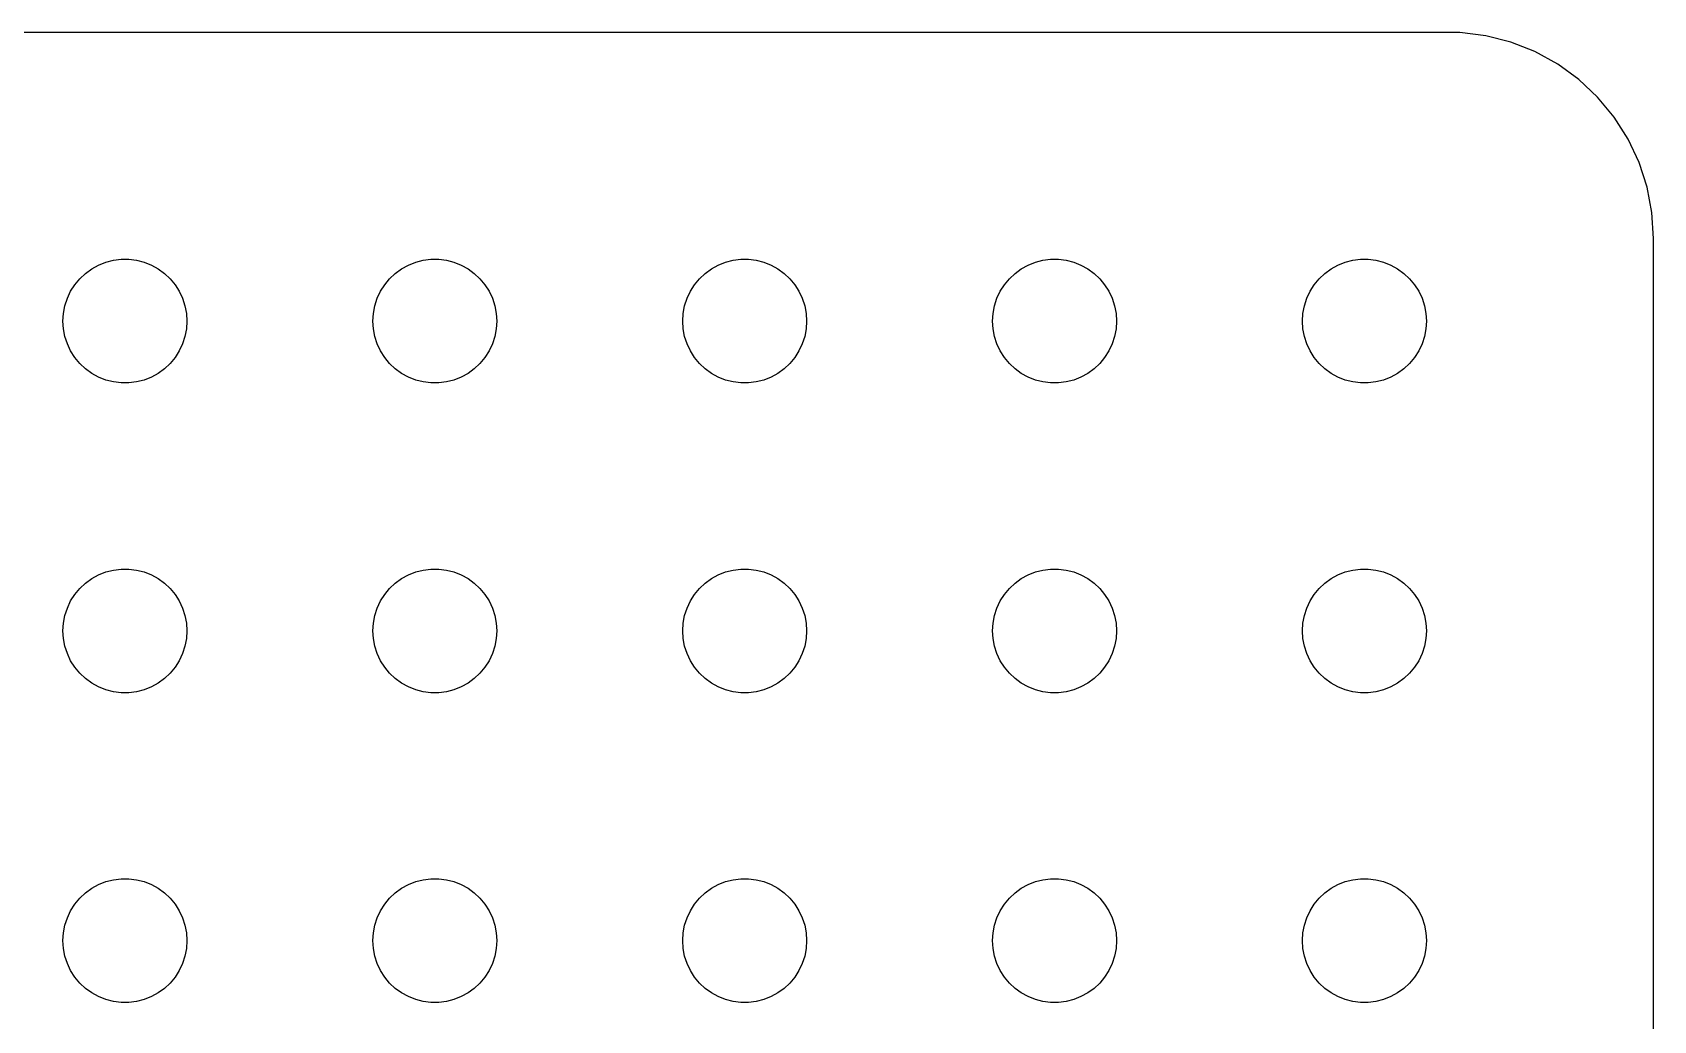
# Model space of a CAD drawing. Header units: metres. Extents: x -37 to 37, y 140 to 346.
# Drawn here: x -2.24 to 37, y 214.06 to 237.99 of the extents above; entities that cross this region are included whole.
import ezdxf

# ---------------------------------------------------------------- set-up
doc = ezdxf.new("R2010")
doc.units = ezdxf.units.M

msp = doc.modelspace()

# ---------------------------------------------------------------- linework, layer by layer
for p, q in [((32.3139, 237.99), (-32.3139, 237.99)), ((32.9369, 237.911), (32.3139, 237.99)), ((33.5451, 237.755), (32.9369, 237.911)), ((34.1289, 237.524), (33.5451, 237.755)), ((34.6791, 237.222), (34.1289, 237.524)), ((35.1871, 236.853), (34.6791, 237.222)), ((35.6448, 236.423), (35.1871, 236.853)), ((36.0451, 235.939), (35.6448, 236.423)), ((36.3815, 235.409), (36.0451, 235.939)), ((36.6489, 234.841), (36.3815, 235.409)), ((36.8429, 234.243), (36.6489, 234.841)), ((36.9606, 233.627), (36.8429, 234.243)), ((37, 233), (36.9606, 233.627)), ((37, 199), (37, 233)), ((-0.803726, 232.266), (-0.638657, 232.357)), ((-0.638657, 232.357), (-0.463516, 232.427)), ((-0.463516, 232.427), (-0.281067, 232.473)), ((-0.281067, 232.473), (-0.094177, 232.497)), ((-0.094177, 232.497), (0.094177, 232.497)), ((0.094177, 232.497), (0.281067, 232.473)), ((0.281067, 232.473), (0.463516, 232.427)), ((0.463516, 232.427), (0.638657, 232.357)), ((0.638657, 232.357), (0.803726, 232.266)), ((6.69626, 232.266), (6.86133, 232.357)), ((6.86133, 232.357), (7.03647, 232.427)), ((7.03647, 232.427), (7.21892, 232.473)), ((7.21892, 232.473), (7.40581, 232.497)), ((7.40581, 232.497), (7.59418, 232.497)), ((7.59418, 232.497), (7.78107, 232.473)), ((7.78107, 232.473), (7.96352, 232.427)), ((7.96352, 232.427), (8.13866, 232.357)), ((8.13866, 232.357), (8.30373, 232.266)), ((14.1963, 232.266), (14.3613, 232.357)), ((14.3613, 232.357), (14.5365, 232.427)), ((14.5365, 232.427), (14.7189, 232.473)), ((14.7189, 232.473), (14.9058, 232.497)), ((14.9058, 232.497), (15.0942, 232.497)), ((15.0942, 232.497), (15.2811, 232.473)), ((15.2811, 232.473), (15.4635, 232.427)), ((15.4635, 232.427), (15.6387, 232.357)), ((15.6387, 232.357), (15.8037, 232.266)), ((21.6963, 232.266), (21.8613, 232.357)), ((21.8613, 232.357), (22.0365, 232.427)), ((22.0365, 232.427), (22.2189, 232.473)), ((22.2189, 232.473), (22.4058, 232.497)), ((22.4058, 232.497), (22.5942, 232.497)), ((22.5942, 232.497), (22.7811, 232.473)), ((22.7811, 232.473), (22.9635, 232.427)), ((22.9635, 232.427), (23.1387, 232.357)), ((23.1387, 232.357), (23.3037, 232.266)), ((29.1963, 232.266), (29.3613, 232.357)), ((29.3613, 232.357), (29.5365, 232.427)), ((29.5365, 232.427), (29.7189, 232.473)), ((29.7189, 232.473), (29.9058, 232.497)), ((29.9058, 232.497), (30.0942, 232.497)), ((30.0942, 232.497), (30.2811, 232.473)), ((30.2811, 232.473), (30.4635, 232.427)), ((30.4635, 232.427), (30.6387, 232.357)), ((30.6387, 232.357), (30.8037, 232.266)), ((-1.21352, 231.882), (-1.09344, 232.027)), ((-1.09344, 232.027), (-0.956131, 232.156)), ((-0.956131, 232.156), (-0.803726, 232.266)), ((0.803726, 232.266), (0.956131, 232.156)), ((0.956131, 232.156), (1.09344, 232.027)), ((1.09344, 232.027), (1.21352, 231.882)), ((6.28647, 231.882), (6.40654, 232.027)), ((6.40654, 232.027), (6.54385, 232.156)), ((6.54385, 232.156), (6.69626, 232.266)), ((8.30373, 232.266), (8.45613, 232.156)), ((8.45613, 232.156), (8.59344, 232.027)), ((8.59344, 232.027), (8.71352, 231.882)), ((13.7865, 231.882), (13.9065, 232.027)), ((13.9065, 232.027), (14.0439, 232.156)), ((14.0439, 232.156), (14.1963, 232.266)), ((15.8037, 232.266), (15.9561, 232.156)), ((15.9561, 232.156), (16.0934, 232.027)), ((16.0934, 232.027), (16.2135, 231.882)), ((21.2865, 231.882), (21.4065, 232.027)), ((21.4065, 232.027), (21.5439, 232.156)), ((21.5439, 232.156), (21.6963, 232.266)), ((23.3037, 232.266), (23.4561, 232.156)), ((23.4561, 232.156), (23.5934, 232.027)), ((23.5934, 232.027), (23.7135, 231.882)), ((28.7865, 231.882), (28.9065, 232.027)), ((28.9065, 232.027), (29.0439, 232.156)), ((29.0439, 232.156), (29.1963, 232.266)), ((30.8037, 232.266), (30.9561, 232.156)), ((30.9561, 232.156), (31.0934, 232.027)), ((31.0934, 232.027), (31.2135, 231.882)), ((-1.45287, 231.373), (-1.39465, 231.552)), ((-1.39465, 231.552), (-1.31445, 231.723)), ((-1.31445, 231.723), (-1.21352, 231.882)), ((1.21352, 231.882), (1.31445, 231.723)), ((1.31445, 231.723), (1.39465, 231.552)), ((1.39465, 231.552), (1.45287, 231.373)), ((6.04712, 231.373), (6.10533, 231.552)), ((6.10533, 231.552), (6.18553, 231.723)), ((6.18553, 231.723), (6.28647, 231.882)), ((8.71352, 231.882), (8.81445, 231.723)), ((8.81445, 231.723), (8.89465, 231.552)), ((8.89465, 231.552), (8.95287, 231.373)), ((13.5471, 231.373), (13.6053, 231.552)), ((13.6053, 231.552), (13.6855, 231.723)), ((13.6855, 231.723), (13.7865, 231.882)), ((16.2135, 231.882), (16.3145, 231.723)), ((16.3145, 231.723), (16.3947, 231.552)), ((16.3947, 231.552), (16.4529, 231.373)), ((21.0471, 231.373), (21.1053, 231.552)), ((21.1053, 231.552), (21.1855, 231.723)), ((21.1855, 231.723), (21.2865, 231.882)), ((23.7135, 231.882), (23.8145, 231.723)), ((23.8145, 231.723), (23.8947, 231.552)), ((23.8947, 231.552), (23.9529, 231.373)), ((28.5471, 231.373), (28.6053, 231.552)), ((28.6053, 231.552), (28.6855, 231.723)), ((28.6855, 231.723), (28.7865, 231.882)), ((31.2135, 231.882), (31.3145, 231.723)), ((31.3145, 231.723), (31.3947, 231.552)), ((31.3947, 231.552), (31.4529, 231.373)), ((-1.5, 231), (-1.48816, 231.188)), ((-1.48816, 231.188), (-1.45287, 231.373)), ((1.45287, 231.373), (1.48816, 231.188)), ((1.48816, 231.188), (1.5, 231)), ((6, 231), (6.01183, 231.188)), ((6.01183, 231.188), (6.04712, 231.373)), ((8.95287, 231.373), (8.98816, 231.188)), ((8.98816, 231.188), (9, 231)), ((13.5, 231), (13.5118, 231.188)), ((13.5118, 231.188), (13.5471, 231.373)), ((16.4529, 231.373), (16.4882, 231.188)), ((16.4882, 231.188), (16.5, 231)), ((21, 231), (21.0118, 231.188)), ((21.0118, 231.188), (21.0471, 231.373)), ((23.9529, 231.373), (23.9882, 231.188)), ((23.9882, 231.188), (24, 231)), ((28.5, 231), (28.5118, 231.188)), ((28.5118, 231.188), (28.5471, 231.373)), ((31.4529, 231.373), (31.4882, 231.188)), ((31.4882, 231.188), (31.5, 231)), ((-1.48816, 230.812), (-1.5, 231)), ((-1.45287, 230.627), (-1.48816, 230.812)), ((1.48816, 230.812), (1.45287, 230.627)), ((1.5, 231), (1.48816, 230.812)), ((6.01183, 230.812), (6, 231)), ((6.04712, 230.627), (6.01183, 230.812)), ((8.98816, 230.812), (8.95287, 230.627)), ((9, 231), (8.98816, 230.812)), ((13.5118, 230.812), (13.5, 231)), ((13.5471, 230.627), (13.5118, 230.812)), ((16.4882, 230.812), (16.4529, 230.627)), ((16.5, 231), (16.4882, 230.812)), ((21.0118, 230.812), (21, 231)), ((21.0471, 230.627), (21.0118, 230.812)), ((23.9882, 230.812), (23.9529, 230.627)), ((24, 231), (23.9882, 230.812)), ((28.5118, 230.812), (28.5, 231)), ((28.5471, 230.627), (28.5118, 230.812)), ((31.4882, 230.812), (31.4529, 230.627)), ((31.5, 231), (31.4882, 230.812)), ((-1.39465, 230.448), (-1.45287, 230.627)), ((-1.31445, 230.277), (-1.39465, 230.448)), ((1.39465, 230.448), (1.31445, 230.277)), ((1.45287, 230.627), (1.39465, 230.448)), ((6.10533, 230.448), (6.04712, 230.627)), ((6.18553, 230.277), (6.10533, 230.448)), ((8.89465, 230.448), (8.81445, 230.277)), ((8.95287, 230.627), (8.89465, 230.448)), ((13.6053, 230.448), (13.5471, 230.627)), ((13.6855, 230.277), (13.6053, 230.448)), ((16.3947, 230.448), (16.3145, 230.277)), ((16.4529, 230.627), (16.3947, 230.448)), ((21.1053, 230.448), (21.0471, 230.627)), ((21.1855, 230.277), (21.1053, 230.448)), ((23.8947, 230.448), (23.8145, 230.277)), ((23.9529, 230.627), (23.8947, 230.448)), ((28.6053, 230.448), (28.5471, 230.627)), ((28.6855, 230.277), (28.6053, 230.448)), ((31.3947, 230.448), (31.3145, 230.277)), ((31.4529, 230.627), (31.3947, 230.448)), ((-1.21352, 230.118), (-1.31445, 230.277)), ((-1.09344, 229.973), (-1.21352, 230.118)), ((-0.956131, 229.844), (-1.09344, 229.973)), ((1.09344, 229.973), (0.956131, 229.844)), ((1.21352, 230.118), (1.09344, 229.973)), ((1.31445, 230.277), (1.21352, 230.118)), ((6.28647, 230.118), (6.18553, 230.277)), ((6.40654, 229.973), (6.28647, 230.118)), ((6.54385, 229.844), (6.40654, 229.973)), ((8.59344, 229.973), (8.45613, 229.844)), ((8.71352, 230.118), (8.59344, 229.973)), ((8.81445, 230.277), (8.71352, 230.118)), ((13.7865, 230.118), (13.6855, 230.277)), ((13.9065, 229.973), (13.7865, 230.118)), ((14.0439, 229.844), (13.9065, 229.973)), ((16.0934, 229.973), (15.9561, 229.844)), ((16.2135, 230.118), (16.0934, 229.973)), ((16.3145, 230.277), (16.2135, 230.118)), ((21.2865, 230.118), (21.1855, 230.277)), ((21.4065, 229.973), (21.2865, 230.118)), ((21.5439, 229.844), (21.4065, 229.973)), ((23.5934, 229.973), (23.4561, 229.844)), ((23.7135, 230.118), (23.5934, 229.973)), ((23.8145, 230.277), (23.7135, 230.118)), ((28.7865, 230.118), (28.6855, 230.277)), ((28.9065, 229.973), (28.7865, 230.118)), ((29.0439, 229.844), (28.9065, 229.973)), ((31.0934, 229.973), (30.9561, 229.844)), ((31.2135, 230.118), (31.0934, 229.973)), ((31.3145, 230.277), (31.2135, 230.118)), ((-0.803726, 229.734), (-0.956131, 229.844)), ((-0.638657, 229.643), (-0.803726, 229.734)), ((-0.463516, 229.573), (-0.638657, 229.643)), ((-0.281067, 229.527), (-0.463516, 229.573)), ((0.463516, 229.573), (0.281067, 229.527)), ((0.638657, 229.643), (0.463516, 229.573)), ((0.803726, 229.734), (0.638657, 229.643)), ((0.956131, 229.844), (0.803726, 229.734)), ((6.69626, 229.734), (6.54385, 229.844)), ((6.86133, 229.643), (6.69626, 229.734)), ((7.03647, 229.573), (6.86133, 229.643)), ((7.21892, 229.527), (7.03647, 229.573)), ((7.96352, 229.573), (7.78107, 229.527)), ((8.13866, 229.643), (7.96352, 229.573)), ((8.30373, 229.734), (8.13866, 229.643)), ((8.45613, 229.844), (8.30373, 229.734)), ((14.1963, 229.734), (14.0439, 229.844)), ((14.3613, 229.643), (14.1963, 229.734)), ((14.5365, 229.573), (14.3613, 229.643)), ((14.7189, 229.527), (14.5365, 229.573)), ((15.4635, 229.573), (15.2811, 229.527)), ((15.6387, 229.643), (15.4635, 229.573)), ((15.8037, 229.734), (15.6387, 229.643)), ((15.9561, 229.844), (15.8037, 229.734)), ((21.6963, 229.734), (21.5439, 229.844)), ((21.8613, 229.643), (21.6963, 229.734)), ((22.0365, 229.573), (21.8613, 229.643)), ((22.2189, 229.527), (22.0365, 229.573)), ((22.9635, 229.573), (22.7811, 229.527)), ((23.1387, 229.643), (22.9635, 229.573)), ((23.3037, 229.734), (23.1387, 229.643)), ((23.4561, 229.844), (23.3037, 229.734)), ((29.1963, 229.734), (29.0439, 229.844)), ((29.3613, 229.643), (29.1963, 229.734)), ((29.5365, 229.573), (29.3613, 229.643)), ((29.7189, 229.527), (29.5365, 229.573)), ((30.4635, 229.573), (30.2811, 229.527)), ((30.6387, 229.643), (30.4635, 229.573)), ((30.8037, 229.734), (30.6387, 229.643)), ((30.9561, 229.844), (30.8037, 229.734)), ((-0.094177, 229.503), (-0.281067, 229.527)), ((0.094177, 229.503), (-0.094177, 229.503)), ((0.281067, 229.527), (0.094177, 229.503)), ((7.40581, 229.503), (7.21892, 229.527)), ((7.59418, 229.503), (7.40581, 229.503)), ((7.78107, 229.527), (7.59418, 229.503)), ((14.9058, 229.503), (14.7189, 229.527)), ((15.0942, 229.503), (14.9058, 229.503)), ((15.2811, 229.527), (15.0942, 229.503)), ((22.4058, 229.503), (22.2189, 229.527)), ((22.5942, 229.503), (22.4058, 229.503)), ((22.7811, 229.527), (22.5942, 229.503)), ((29.9058, 229.503), (29.7189, 229.527)), ((30.0942, 229.503), (29.9058, 229.503)), ((30.2811, 229.527), (30.0942, 229.503)), ((-0.803726, 224.766), (-0.638657, 224.857)), ((-0.638657, 224.857), (-0.463516, 224.927)), ((-0.463516, 224.927), (-0.281067, 224.973)), ((-0.281067, 224.973), (-0.094177, 224.997)), ((-0.094177, 224.997), (0.094177, 224.997)), ((0.094177, 224.997), (0.281067, 224.973)), ((0.281067, 224.973), (0.463516, 224.927)), ((0.463516, 224.927), (0.638657, 224.857)), ((0.638657, 224.857), (0.803726, 224.766)), ((6.69626, 224.766), (6.86133, 224.857)), ((6.86133, 224.857), (7.03647, 224.927)), ((7.03647, 224.927), (7.21892, 224.973)), ((7.21892, 224.973), (7.40581, 224.997)), ((7.40581, 224.997), (7.59418, 224.997)), ((7.59418, 224.997), (7.78107, 224.973)), ((7.78107, 224.973), (7.96352, 224.927)), ((7.96352, 224.927), (8.13866, 224.857)), ((8.13866, 224.857), (8.30373, 224.766)), ((14.1963, 224.766), (14.3613, 224.857)), ((14.3613, 224.857), (14.5365, 224.927)), ((14.5365, 224.927), (14.7189, 224.973)), ((14.7189, 224.973), (14.9058, 224.997)), ((14.9058, 224.997), (15.0942, 224.997)), ((15.0942, 224.997), (15.2811, 224.973)), ((15.2811, 224.973), (15.4635, 224.927)), ((15.4635, 224.927), (15.6387, 224.857)), ((15.6387, 224.857), (15.8037, 224.766)), ((21.6963, 224.766), (21.8613, 224.857)), ((21.8613, 224.857), (22.0365, 224.927)), ((22.0365, 224.927), (22.2189, 224.973)), ((22.2189, 224.973), (22.4058, 224.997)), ((22.4058, 224.997), (22.5942, 224.997)), ((22.5942, 224.997), (22.7811, 224.973)), ((22.7811, 224.973), (22.9635, 224.927)), ((22.9635, 224.927), (23.1387, 224.857)), ((23.1387, 224.857), (23.3037, 224.766)), ((29.1963, 224.766), (29.3613, 224.857)), ((29.3613, 224.857), (29.5365, 224.927)), ((29.5365, 224.927), (29.7189, 224.973)), ((29.7189, 224.973), (29.9058, 224.997)), ((29.9058, 224.997), (30.0942, 224.997)), ((30.0942, 224.997), (30.2811, 224.973)), ((30.2811, 224.973), (30.4635, 224.927)), ((30.4635, 224.927), (30.6387, 224.857)), ((30.6387, 224.857), (30.8037, 224.766)), ((-1.21352, 224.382), (-1.09344, 224.527)), ((-1.09344, 224.527), (-0.956131, 224.656)), ((-0.956131, 224.656), (-0.803726, 224.766)), ((0.803726, 224.766), (0.956131, 224.656)), ((0.956131, 224.656), (1.09344, 224.527)), ((1.09344, 224.527), (1.21352, 224.382)), ((6.28647, 224.382), (6.40654, 224.527)), ((6.40654, 224.527), (6.54385, 224.656)), ((6.54385, 224.656), (6.69626, 224.766)), ((8.30373, 224.766), (8.45613, 224.656)), ((8.45613, 224.656), (8.59344, 224.527)), ((8.59344, 224.527), (8.71352, 224.382)), ((13.7865, 224.382), (13.9065, 224.527)), ((13.9065, 224.527), (14.0439, 224.656)), ((14.0439, 224.656), (14.1963, 224.766)), ((15.8037, 224.766), (15.9561, 224.656)), ((15.9561, 224.656), (16.0934, 224.527)), ((16.0934, 224.527), (16.2135, 224.382)), ((21.2865, 224.382), (21.4065, 224.527)), ((21.4065, 224.527), (21.5439, 224.656)), ((21.5439, 224.656), (21.6963, 224.766)), ((23.3037, 224.766), (23.4561, 224.656)), ((23.4561, 224.656), (23.5934, 224.527)), ((23.5934, 224.527), (23.7135, 224.382)), ((28.7865, 224.382), (28.9065, 224.527)), ((28.9065, 224.527), (29.0439, 224.656)), ((29.0439, 224.656), (29.1963, 224.766)), ((30.8037, 224.766), (30.9561, 224.656)), ((30.9561, 224.656), (31.0934, 224.527)), ((31.0934, 224.527), (31.2135, 224.382)), ((-1.39465, 224.052), (-1.31445, 224.223)), ((-1.31445, 224.223), (-1.21352, 224.382)), ((1.21352, 224.382), (1.31445, 224.223)), ((1.31445, 224.223), (1.39465, 224.052)), ((6.10533, 224.052), (6.18553, 224.223)), ((6.18553, 224.223), (6.28647, 224.382)), ((8.71352, 224.382), (8.81445, 224.223)), ((8.81445, 224.223), (8.89465, 224.052)), ((13.6053, 224.052), (13.6855, 224.223)), ((13.6855, 224.223), (13.7865, 224.382)), ((16.2135, 224.382), (16.3145, 224.223)), ((16.3145, 224.223), (16.3947, 224.052)), ((21.1053, 224.052), (21.1855, 224.223)), ((21.1855, 224.223), (21.2865, 224.382)), ((23.7135, 224.382), (23.8145, 224.223)), ((23.8145, 224.223), (23.8947, 224.052)), ((28.6053, 224.052), (28.6855, 224.223)), ((28.6855, 224.223), (28.7865, 224.382)), ((31.2135, 224.382), (31.3145, 224.223)), ((31.3145, 224.223), (31.3947, 224.052)), ((-1.5, 223.5), (-1.48816, 223.688)), ((-1.48816, 223.688), (-1.45287, 223.873)), ((-1.45287, 223.873), (-1.39465, 224.052)), ((1.39465, 224.052), (1.45287, 223.873)), ((1.45287, 223.873), (1.48816, 223.688)), ((1.48816, 223.688), (1.5, 223.5)), ((6, 223.5), (6.01183, 223.688)), ((6.01183, 223.688), (6.04712, 223.873)), ((6.04712, 223.873), (6.10533, 224.052)), ((8.89465, 224.052), (8.95287, 223.873)), ((8.95287, 223.873), (8.98816, 223.688)), ((8.98816, 223.688), (9, 223.5)), ((13.5, 223.5), (13.5118, 223.688)), ((13.5118, 223.688), (13.5471, 223.873)), ((13.5471, 223.873), (13.6053, 224.052)), ((16.3947, 224.052), (16.4529, 223.873)), ((16.4529, 223.873), (16.4882, 223.688)), ((16.4882, 223.688), (16.5, 223.5)), ((21, 223.5), (21.0118, 223.688)), ((21.0118, 223.688), (21.0471, 223.873)), ((21.0471, 223.873), (21.1053, 224.052)), ((23.8947, 224.052), (23.9529, 223.873)), ((23.9529, 223.873), (23.9882, 223.688)), ((23.9882, 223.688), (24, 223.5)), ((28.5, 223.5), (28.5118, 223.688)), ((28.5118, 223.688), (28.5471, 223.873)), ((28.5471, 223.873), (28.6053, 224.052)), ((31.3947, 224.052), (31.4529, 223.873)), ((31.4529, 223.873), (31.4882, 223.688)), ((31.4882, 223.688), (31.5, 223.5)), ((-1.48816, 223.312), (-1.5, 223.5)), ((-1.45287, 223.127), (-1.48816, 223.312)), ((1.48816, 223.312), (1.45287, 223.127)), ((1.5, 223.5), (1.48816, 223.312)), ((6.01183, 223.312), (6, 223.5)), ((6.04712, 223.127), (6.01183, 223.312)), ((8.98816, 223.312), (8.95287, 223.127)), ((9, 223.5), (8.98816, 223.312)), ((13.5118, 223.312), (13.5, 223.5)), ((13.5471, 223.127), (13.5118, 223.312)), ((16.4882, 223.312), (16.4529, 223.127)), ((16.5, 223.5), (16.4882, 223.312)), ((21.0118, 223.312), (21, 223.5)), ((21.0471, 223.127), (21.0118, 223.312)), ((23.9882, 223.312), (23.9529, 223.127)), ((24, 223.5), (23.9882, 223.312)), ((28.5118, 223.312), (28.5, 223.5)), ((28.5471, 223.127), (28.5118, 223.312)), ((31.4882, 223.312), (31.4529, 223.127)), ((31.5, 223.5), (31.4882, 223.312)), ((-1.39465, 222.948), (-1.45287, 223.127)), ((-1.31445, 222.777), (-1.39465, 222.948)), ((1.39465, 222.948), (1.31445, 222.777)), ((1.45287, 223.127), (1.39465, 222.948)), ((6.10533, 222.948), (6.04712, 223.127)), ((6.18553, 222.777), (6.10533, 222.948)), ((8.89465, 222.948), (8.81445, 222.777)), ((8.95287, 223.127), (8.89465, 222.948)), ((13.6053, 222.948), (13.5471, 223.127)), ((13.6855, 222.777), (13.6053, 222.948)), ((16.3947, 222.948), (16.3145, 222.777)), ((16.4529, 223.127), (16.3947, 222.948)), ((21.1053, 222.948), (21.0471, 223.127)), ((21.1855, 222.777), (21.1053, 222.948)), ((23.8947, 222.948), (23.8145, 222.777)), ((23.9529, 223.127), (23.8947, 222.948)), ((28.6053, 222.948), (28.5471, 223.127)), ((28.6855, 222.777), (28.6053, 222.948)), ((31.3947, 222.948), (31.3145, 222.777)), ((31.4529, 223.127), (31.3947, 222.948)), ((-1.21352, 222.618), (-1.31445, 222.777)), ((-1.09344, 222.473), (-1.21352, 222.618)), ((1.21352, 222.618), (1.09344, 222.473)), ((1.31445, 222.777), (1.21352, 222.618)), ((6.28647, 222.618), (6.18553, 222.777)), ((6.40654, 222.473), (6.28647, 222.618)), ((8.71352, 222.618), (8.59344, 222.473)), ((8.81445, 222.777), (8.71352, 222.618)), ((13.7865, 222.618), (13.6855, 222.777)), ((13.9065, 222.473), (13.7865, 222.618)), ((16.2135, 222.618), (16.0934, 222.473)), ((16.3145, 222.777), (16.2135, 222.618)), ((21.2865, 222.618), (21.1855, 222.777)), ((21.4065, 222.473), (21.2865, 222.618)), ((23.7135, 222.618), (23.5934, 222.473)), ((23.8145, 222.777), (23.7135, 222.618)), ((28.7865, 222.618), (28.6855, 222.777)), ((28.9065, 222.473), (28.7865, 222.618)), ((31.2135, 222.618), (31.0934, 222.473)), ((31.3145, 222.777), (31.2135, 222.618)), ((-0.956131, 222.344), (-1.09344, 222.473)), ((-0.803726, 222.234), (-0.956131, 222.344)), ((-0.638657, 222.143), (-0.803726, 222.234)), ((-0.463516, 222.073), (-0.638657, 222.143)), ((0.638657, 222.143), (0.463516, 222.073)), ((0.803726, 222.234), (0.638657, 222.143)), ((0.956131, 222.344), (0.803726, 222.234)), ((1.09344, 222.473), (0.956131, 222.344)), ((6.54385, 222.344), (6.40654, 222.473)), ((6.69626, 222.234), (6.54385, 222.344)), ((6.86133, 222.143), (6.69626, 222.234)), ((7.03647, 222.073), (6.86133, 222.143)), ((8.13866, 222.143), (7.96352, 222.073)), ((8.30373, 222.234), (8.13866, 222.143)), ((8.45613, 222.344), (8.30373, 222.234)), ((8.59344, 222.473), (8.45613, 222.344)), ((14.0439, 222.344), (13.9065, 222.473)), ((14.1963, 222.234), (14.0439, 222.344)), ((14.3613, 222.143), (14.1963, 222.234)), ((14.5365, 222.073), (14.3613, 222.143)), ((15.6387, 222.143), (15.4635, 222.073)), ((15.8037, 222.234), (15.6387, 222.143)), ((15.9561, 222.344), (15.8037, 222.234)), ((16.0934, 222.473), (15.9561, 222.344)), ((21.5439, 222.344), (21.4065, 222.473)), ((21.6963, 222.234), (21.5439, 222.344)), ((21.8613, 222.143), (21.6963, 222.234)), ((22.0365, 222.073), (21.8613, 222.143)), ((23.1387, 222.143), (22.9635, 222.073)), ((23.3037, 222.234), (23.1387, 222.143)), ((23.4561, 222.344), (23.3037, 222.234)), ((23.5934, 222.473), (23.4561, 222.344)), ((29.0439, 222.344), (28.9065, 222.473)), ((29.1963, 222.234), (29.0439, 222.344)), ((29.3613, 222.143), (29.1963, 222.234)), ((29.5365, 222.073), (29.3613, 222.143)), ((30.6387, 222.143), (30.4635, 222.073)), ((30.8037, 222.234), (30.6387, 222.143)), ((30.9561, 222.344), (30.8037, 222.234)), ((31.0934, 222.473), (30.9561, 222.344)), ((-0.281067, 222.027), (-0.463516, 222.073)), ((-0.094177, 222.003), (-0.281067, 222.027)), ((0.094177, 222.003), (-0.094177, 222.003)), ((0.281067, 222.027), (0.094177, 222.003)), ((0.463516, 222.073), (0.281067, 222.027)), ((7.21892, 222.027), (7.03647, 222.073)), ((7.40581, 222.003), (7.21892, 222.027)), ((7.59418, 222.003), (7.40581, 222.003)), ((7.78107, 222.027), (7.59418, 222.003)), ((7.96352, 222.073), (7.78107, 222.027)), ((14.7189, 222.027), (14.5365, 222.073)), ((14.9058, 222.003), (14.7189, 222.027)), ((15.0942, 222.003), (14.9058, 222.003)), ((15.2811, 222.027), (15.0942, 222.003)), ((15.4635, 222.073), (15.2811, 222.027)), ((22.2189, 222.027), (22.0365, 222.073)), ((22.4058, 222.003), (22.2189, 222.027)), ((22.5942, 222.003), (22.4058, 222.003)), ((22.7811, 222.027), (22.5942, 222.003)), ((22.9635, 222.073), (22.7811, 222.027)), ((29.7189, 222.027), (29.5365, 222.073)), ((29.9058, 222.003), (29.7189, 222.027)), ((30.0942, 222.003), (29.9058, 222.003)), ((30.2811, 222.027), (30.0942, 222.003)), ((30.4635, 222.073), (30.2811, 222.027)), ((-0.638657, 217.357), (-0.463516, 217.427)), ((-0.463516, 217.427), (-0.281067, 217.473)), ((-0.281067, 217.473), (-0.094177, 217.497)), ((-0.094177, 217.497), (0.094177, 217.497)), ((0.094177, 217.497), (0.281067, 217.473)), ((0.281067, 217.473), (0.463516, 217.427)), ((0.463516, 217.427), (0.638657, 217.357)), ((6.86133, 217.357), (7.03647, 217.427)), ((7.03647, 217.427), (7.21892, 217.473)), ((7.21892, 217.473), (7.40581, 217.497)), ((7.40581, 217.497), (7.59418, 217.497)), ((7.59418, 217.497), (7.78107, 217.473)), ((7.78107, 217.473), (7.96352, 217.427)), ((7.96352, 217.427), (8.13866, 217.357)), ((14.3613, 217.357), (14.5365, 217.427)), ((14.5365, 217.427), (14.7189, 217.473)), ((14.7189, 217.473), (14.9058, 217.497)), ((14.9058, 217.497), (15.0942, 217.497)), ((15.0942, 217.497), (15.2811, 217.473)), ((15.2811, 217.473), (15.4635, 217.427)), ((15.4635, 217.427), (15.6387, 217.357)), ((21.8613, 217.357), (22.0365, 217.427)), ((22.0365, 217.427), (22.2189, 217.473)), ((22.2189, 217.473), (22.4058, 217.497)), ((22.4058, 217.497), (22.5942, 217.497)), ((22.5942, 217.497), (22.7811, 217.473)), ((22.7811, 217.473), (22.9635, 217.427)), ((22.9635, 217.427), (23.1387, 217.357)), ((29.3613, 217.357), (29.5365, 217.427)), ((29.5365, 217.427), (29.7189, 217.473)), ((29.7189, 217.473), (29.9058, 217.497)), ((29.9058, 217.497), (30.0942, 217.497)), ((30.0942, 217.497), (30.2811, 217.473)), ((30.2811, 217.473), (30.4635, 217.427)), ((30.4635, 217.427), (30.6387, 217.357)), ((-1.21352, 216.882), (-1.09344, 217.027)), ((-1.09344, 217.027), (-0.956131, 217.156)), ((-0.956131, 217.156), (-0.803726, 217.266)), ((-0.803726, 217.266), (-0.638657, 217.357)), ((0.638657, 217.357), (0.803726, 217.266)), ((0.803726, 217.266), (0.956131, 217.156)), ((0.956131, 217.156), (1.09344, 217.027)), ((1.09344, 217.027), (1.21352, 216.882)), ((6.28647, 216.882), (6.40654, 217.027)), ((6.40654, 217.027), (6.54385, 217.156)), ((6.54385, 217.156), (6.69626, 217.266)), ((6.69626, 217.266), (6.86133, 217.357)), ((8.13866, 217.357), (8.30373, 217.266)), ((8.30373, 217.266), (8.45613, 217.156)), ((8.45613, 217.156), (8.59344, 217.027)), ((8.59344, 217.027), (8.71352, 216.882)), ((13.7865, 216.882), (13.9065, 217.027)), ((13.9065, 217.027), (14.0439, 217.156)), ((14.0439, 217.156), (14.1963, 217.266)), ((14.1963, 217.266), (14.3613, 217.357)), ((15.6387, 217.357), (15.8037, 217.266)), ((15.8037, 217.266), (15.9561, 217.156)), ((15.9561, 217.156), (16.0934, 217.027)), ((16.0934, 217.027), (16.2135, 216.882)), ((21.2865, 216.882), (21.4065, 217.027)), ((21.4065, 217.027), (21.5439, 217.156)), ((21.5439, 217.156), (21.6963, 217.266)), ((21.6963, 217.266), (21.8613, 217.357)), ((23.1387, 217.357), (23.3037, 217.266)), ((23.3037, 217.266), (23.4561, 217.156)), ((23.4561, 217.156), (23.5934, 217.027)), ((23.5934, 217.027), (23.7135, 216.882)), ((28.7865, 216.882), (28.9065, 217.027)), ((28.9065, 217.027), (29.0439, 217.156)), ((29.0439, 217.156), (29.1963, 217.266)), ((29.1963, 217.266), (29.3613, 217.357)), ((30.6387, 217.357), (30.8037, 217.266)), ((30.8037, 217.266), (30.9561, 217.156)), ((30.9561, 217.156), (31.0934, 217.027)), ((31.0934, 217.027), (31.2135, 216.882)), ((-1.39465, 216.552), (-1.31445, 216.723)), ((-1.31445, 216.723), (-1.21352, 216.882)), ((1.21352, 216.882), (1.31445, 216.723)), ((1.31445, 216.723), (1.39465, 216.552)), ((6.10533, 216.552), (6.18553, 216.723)), ((6.18553, 216.723), (6.28647, 216.882)), ((8.71352, 216.882), (8.81445, 216.723)), ((8.81445, 216.723), (8.89465, 216.552)), ((13.6053, 216.552), (13.6855, 216.723)), ((13.6855, 216.723), (13.7865, 216.882)), ((16.2135, 216.882), (16.3145, 216.723)), ((16.3145, 216.723), (16.3947, 216.552)), ((21.1053, 216.552), (21.1855, 216.723)), ((21.1855, 216.723), (21.2865, 216.882)), ((23.7135, 216.882), (23.8145, 216.723)), ((23.8145, 216.723), (23.8947, 216.552)), ((28.6053, 216.552), (28.6855, 216.723)), ((28.6855, 216.723), (28.7865, 216.882)), ((31.2135, 216.882), (31.3145, 216.723)), ((31.3145, 216.723), (31.3947, 216.552)), ((-1.48816, 216.188), (-1.45287, 216.373)), ((-1.45287, 216.373), (-1.39465, 216.552)), ((1.39465, 216.552), (1.45287, 216.373)), ((1.45287, 216.373), (1.48816, 216.188)), ((6.01183, 216.188), (6.04712, 216.373)), ((6.04712, 216.373), (6.10533, 216.552)), ((8.89465, 216.552), (8.95287, 216.373)), ((8.95287, 216.373), (8.98816, 216.188)), ((13.5118, 216.188), (13.5471, 216.373)), ((13.5471, 216.373), (13.6053, 216.552)), ((16.3947, 216.552), (16.4529, 216.373)), ((16.4529, 216.373), (16.4882, 216.188)), ((21.0118, 216.188), (21.0471, 216.373)), ((21.0471, 216.373), (21.1053, 216.552)), ((23.8947, 216.552), (23.9529, 216.373)), ((23.9529, 216.373), (23.9882, 216.188)), ((28.5118, 216.188), (28.5471, 216.373)), ((28.5471, 216.373), (28.6053, 216.552)), ((31.3947, 216.552), (31.4529, 216.373)), ((31.4529, 216.373), (31.4882, 216.188)), ((-1.5, 216), (-1.48816, 216.188)), ((-1.48816, 215.812), (-1.5, 216)), ((1.48816, 216.188), (1.5, 216)), ((1.5, 216), (1.48816, 215.812)), ((6, 216), (6.01183, 216.188)), ((6.01183, 215.812), (6, 216)), ((8.98816, 216.188), (9, 216)), ((9, 216), (8.98816, 215.812)), ((13.5, 216), (13.5118, 216.188)), ((13.5118, 215.812), (13.5, 216)), ((16.4882, 216.188), (16.5, 216)), ((16.5, 216), (16.4882, 215.812)), ((21, 216), (21.0118, 216.188)), ((21.0118, 215.812), (21, 216)), ((23.9882, 216.188), (24, 216)), ((24, 216), (23.9882, 215.812)), ((28.5, 216), (28.5118, 216.188)), ((28.5118, 215.812), (28.5, 216)), ((31.4882, 216.188), (31.5, 216)), ((31.5, 216), (31.4882, 215.812)), ((-1.45287, 215.627), (-1.48816, 215.812)), ((-1.39465, 215.448), (-1.45287, 215.627)), ((-1.31445, 215.277), (-1.39465, 215.448)), ((1.39465, 215.448), (1.31445, 215.277)), ((1.45287, 215.627), (1.39465, 215.448)), ((1.48816, 215.812), (1.45287, 215.627)), ((6.04712, 215.627), (6.01183, 215.812)), ((6.10533, 215.448), (6.04712, 215.627)), ((6.18553, 215.277), (6.10533, 215.448)), ((8.89465, 215.448), (8.81445, 215.277)), ((8.95287, 215.627), (8.89465, 215.448)), ((8.98816, 215.812), (8.95287, 215.627)), ((13.5471, 215.627), (13.5118, 215.812)), ((13.6053, 215.448), (13.5471, 215.627)), ((13.6855, 215.277), (13.6053, 215.448)), ((16.3947, 215.448), (16.3145, 215.277)), ((16.4529, 215.627), (16.3947, 215.448)), ((16.4882, 215.812), (16.4529, 215.627)), ((21.0471, 215.627), (21.0118, 215.812)), ((21.1053, 215.448), (21.0471, 215.627)), ((21.1855, 215.277), (21.1053, 215.448)), ((23.8947, 215.448), (23.8145, 215.277)), ((23.9529, 215.627), (23.8947, 215.448)), ((23.9882, 215.812), (23.9529, 215.627)), ((28.5471, 215.627), (28.5118, 215.812)), ((28.6053, 215.448), (28.5471, 215.627)), ((28.6855, 215.277), (28.6053, 215.448)), ((31.3947, 215.448), (31.3145, 215.277)), ((31.4529, 215.627), (31.3947, 215.448)), ((31.4882, 215.812), (31.4529, 215.627)), ((-1.21352, 215.118), (-1.31445, 215.277)), ((-1.09344, 214.973), (-1.21352, 215.118)), ((1.21352, 215.118), (1.09344, 214.973)), ((1.31445, 215.277), (1.21352, 215.118)), ((6.28647, 215.118), (6.18553, 215.277)), ((6.40654, 214.973), (6.28647, 215.118)), ((8.71352, 215.118), (8.59344, 214.973)), ((8.81445, 215.277), (8.71352, 215.118)), ((13.7865, 215.118), (13.6855, 215.277)), ((13.9065, 214.973), (13.7865, 215.118)), ((16.2135, 215.118), (16.0934, 214.973)), ((16.3145, 215.277), (16.2135, 215.118)), ((21.2865, 215.118), (21.1855, 215.277)), ((21.4065, 214.973), (21.2865, 215.118)), ((23.7135, 215.118), (23.5934, 214.973)), ((23.8145, 215.277), (23.7135, 215.118)), ((28.7865, 215.118), (28.6855, 215.277)), ((28.9065, 214.973), (28.7865, 215.118)), ((31.2135, 215.118), (31.0934, 214.973)), ((31.3145, 215.277), (31.2135, 215.118)), ((-0.956131, 214.844), (-1.09344, 214.973)), ((-0.803726, 214.734), (-0.956131, 214.844)), ((-0.638657, 214.643), (-0.803726, 214.734)), ((-0.463516, 214.573), (-0.638657, 214.643)), ((0.638657, 214.643), (0.463516, 214.573)), ((0.803726, 214.734), (0.638657, 214.643)), ((0.956131, 214.844), (0.803726, 214.734)), ((1.09344, 214.973), (0.956131, 214.844)), ((6.54385, 214.844), (6.40654, 214.973)), ((6.69626, 214.734), (6.54385, 214.844)), ((6.86133, 214.643), (6.69626, 214.734)), ((7.03647, 214.573), (6.86133, 214.643)), ((8.13866, 214.643), (7.96352, 214.573)), ((8.30373, 214.734), (8.13866, 214.643)), ((8.45613, 214.844), (8.30373, 214.734)), ((8.59344, 214.973), (8.45613, 214.844)), ((14.0439, 214.844), (13.9065, 214.973)), ((14.1963, 214.734), (14.0439, 214.844)), ((14.3613, 214.643), (14.1963, 214.734)), ((14.5365, 214.573), (14.3613, 214.643)), ((15.6387, 214.643), (15.4635, 214.573)), ((15.8037, 214.734), (15.6387, 214.643)), ((15.9561, 214.844), (15.8037, 214.734)), ((16.0934, 214.973), (15.9561, 214.844)), ((21.5439, 214.844), (21.4065, 214.973)), ((21.6963, 214.734), (21.5439, 214.844)), ((21.8613, 214.643), (21.6963, 214.734)), ((22.0365, 214.573), (21.8613, 214.643)), ((23.1387, 214.643), (22.9635, 214.573)), ((23.3037, 214.734), (23.1387, 214.643)), ((23.4561, 214.844), (23.3037, 214.734)), ((23.5934, 214.973), (23.4561, 214.844)), ((29.0439, 214.844), (28.9065, 214.973)), ((29.1963, 214.734), (29.0439, 214.844)), ((29.3613, 214.643), (29.1963, 214.734)), ((29.5365, 214.573), (29.3613, 214.643)), ((30.6387, 214.643), (30.4635, 214.573)), ((30.8037, 214.734), (30.6387, 214.643)), ((30.9561, 214.844), (30.8037, 214.734)), ((31.0934, 214.973), (30.9561, 214.844)), ((-0.281067, 214.527), (-0.463516, 214.573)), ((-0.094177, 214.503), (-0.281067, 214.527)), ((0.094177, 214.503), (-0.094177, 214.503)), ((0.281067, 214.527), (0.094177, 214.503)), ((0.463516, 214.573), (0.281067, 214.527)), ((7.21892, 214.527), (7.03647, 214.573)), ((7.40581, 214.503), (7.21892, 214.527)), ((7.59418, 214.503), (7.40581, 214.503)), ((7.78107, 214.527), (7.59418, 214.503)), ((7.96352, 214.573), (7.78107, 214.527)), ((14.7189, 214.527), (14.5365, 214.573)), ((14.9058, 214.503), (14.7189, 214.527)), ((15.0942, 214.503), (14.9058, 214.503)), ((15.2811, 214.527), (15.0942, 214.503)), ((15.4635, 214.573), (15.2811, 214.527)), ((22.2189, 214.527), (22.0365, 214.573)), ((22.4058, 214.503), (22.2189, 214.527)), ((22.5942, 214.503), (22.4058, 214.503)), ((22.7811, 214.527), (22.5942, 214.503)), ((22.9635, 214.573), (22.7811, 214.527)), ((29.7189, 214.527), (29.5365, 214.573)), ((29.9058, 214.503), (29.7189, 214.527)), ((30.0942, 214.503), (29.9058, 214.503)), ((30.2811, 214.527), (30.0942, 214.503)), ((30.4635, 214.573), (30.2811, 214.527))]:
    msp.add_line(p, q)

doc.saveas('drawing.dxf')
